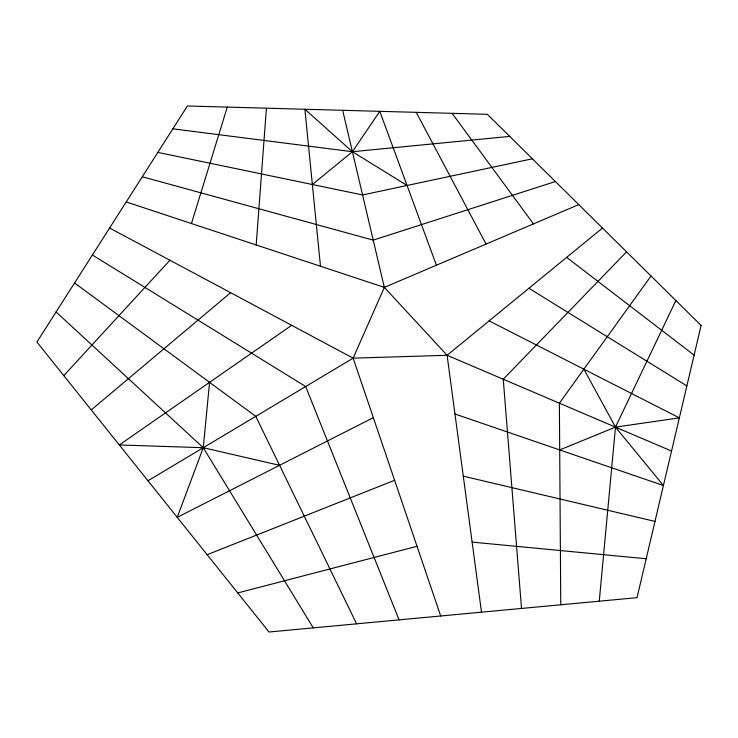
<?xml version="1.0" encoding="UTF-8"?>
<svg xmlns="http://www.w3.org/2000/svg" width="738" height="738" viewBox="0 0 738 738"><rect width="100%" height="100%" fill="white"/><g stroke="black" fill="none" stroke-linecap="round" stroke-linejoin="round"><path stroke-width="1.11" d="M256.187 244.961L266.427 108.191M599.265 601.193L615.474 427.118L675.87 300.541M209.555 382.33L203.273 447.708L177.24 517.338L373.345 417.653M191.437 223.531L227.276 107.102M147.96 480.761L353.142 358.161L384.332 287.377L342.663 110.303M651.027 276.003L559.376 403.188L560.769 604.782M63.791 375.624L169.924 260.256M626.571 251.843L503.251 379.24L521.526 608.444M91.254 409.931L230.625 292.691M312.368 184.518L352.413 151.724L379.784 111.327L436.398 265.219M109.602 228.014L353.142 358.161L447.099 355.282L602.485 228.042M291.695 325.32L119.307 444.968L203.273 447.708L279.573 465.318M126.226 201.944L384.332 287.377L578.767 204.611M559.699 449.931L615.474 427.118L679.357 417.865L489.119 320.873M207.157 554.718L394.618 480.281M555.4 181.53L373.216 240.127L142.296 176.751M237.756 592.928L417.035 546.295M532.375 158.79L362.589 194.952L157.831 152.388M509.7 136.392L352.413 151.724L172.867 128.818M472.126 542.107L646.193 558.758M463.289 476.158L654.984 521.406M454.959 413.99L663.425 485.53L615.474 427.118L583.878 369.184M384.332 287.377L447.099 355.282L671.543 451.047M407.062 185.478L352.413 151.724L304.886 109.252L320.486 266.243M528.915 288.281L686.875 385.919M92.388 255.007L305.67 386.527L399.074 619.874M74.556 282.977L255.772 416.343L356.602 623.831M566.655 257.387L694.117 355.135M56.079 311.962L203.273 447.708L313.263 627.881M452.117 113.338L533.454 223.9M416.26 112.342L486.047 244.084M353.142 358.161L440.697 615.99M447.099 355.282L481.508 612.18M701.1 325.458L637.032 597.669L269.029 632.005L36.9 342.035L187.415 105.995L487.357 114.316L701.1 325.458"/></g></svg>
